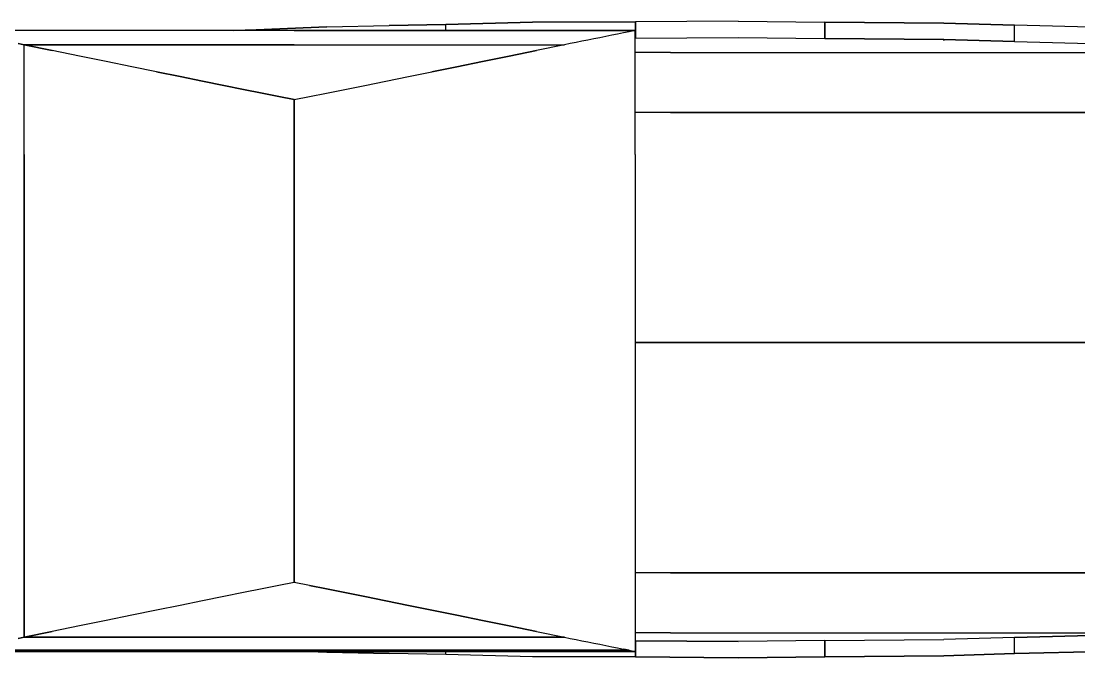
# Model space of a CAD drawing. Header units: millimetres. Extents: x -1003406 to 3312184, y 81337 to 716393.
# Drawn here: x 1484497 to 1491477, y 364074 to 368274 of the extents above; entities that cross this region are included whole.
import ezdxf

# ---------------------------------------------------------------- set-up
doc = ezdxf.new("R2010")
doc.units = ezdxf.units.MM
doc.header["$LTSCALE"] = 10
doc.layers.get('0').update_dxf_attribs({"linetype": 'CONTINUOUS'})
doc.layers.add('配筋率', color=61, linetype='CONTINUOUS')

# ---------------------------------------------------------------- blocks, each defined once
blk = doc.blocks.new('$matou$00000062')
at = {"color": 0, "linetype": 'Continuous'}
for p, q in [((-1844.1, 3407.9), (-1844.1, 5596.4)), ((-1844.1, 3407.9), (-1844.1, 5596.4)), ((1855.2, 1256.2), (1855.2, 5559.7)), ((1862.1, 5596.4), (1862.1, 1219.5)), ((1862.1, 1219.5), (1862.1, 5596.4)), ((-1765.7, 5180.6), (-1758.7, 5143.9)), ((-1758.7, 5143.9), (-1765.7, 5180.6)), ((1783.7, 5180.6), (1776.8, 5143.9)), ((1776.8, 5143.9), (1783.7, 5180.6)), ((-1758.7, 3407.9), (-1758.7, 5143.9)), ((-1758.7, 5143.9), (-1758.7, 3407.9)), ((-1104, 5143.9), (-1758.7, 5143.9)), ((-1104, 5143.9), (-1758.7, 5143.9)), ((-1724.7, 4963.4), (-1758.7, 5143.9)), ((-1104, 5143.9), (-1758.7, 5143.9)), ((-1758.7, 5143.9), (-1724.7, 4963.4)), ((-1758.7, 5143.9), (-1758.7, 3407.9)), ((-1104, 5143.9), (1776.8, 5143.9)), ((1776.8, 5143.9), (-1104, 5143.9)), ((-1104, 5143.9), (1776.8, 5143.9)), ((1776.8, 5143.9), (1742.7, 4963.4)), ((1742.7, 4963.4), (1776.8, 5143.9)), ((1776.8, 5143.9), (1776.8, 1672)), ((1776.8, 1672), (1776.8, 5143.9)), ((1776.8, 5143.9), (1776.8, 1672)), ((-1691.5, 4787.3), (-1724.7, 4963.4)), ((-1691.5, 4787.3), (-1724.7, 4963.4)), ((1709.5, 4787.3), (1742.7, 4963.4)), ((1709.5, 4787.3), (1742.7, 4963.4)), ((-1659.3, 4616.4), (-1691.5, 4787.3)), ((-1659.3, 4616.4), (-1691.5, 4787.3)), ((1677.3, 4616.4), (1709.5, 4787.3)), ((1677.3, 4616.4), (1709.5, 4787.3)), ((-1628.1, 4451.2), (-1659.3, 4616.4)), ((-1628.1, 4451.2), (-1659.3, 4616.4)), ((1646.1, 4451.2), (1677.3, 4616.4)), ((1646.1, 4451.2), (1677.3, 4616.4)), ((-1598.2, 4292.4), (-1628.1, 4451.2)), ((-1598.2, 4292.4), (-1628.1, 4451.2)), ((1616.2, 4292.4), (1646.1, 4451.2)), ((1616.2, 4292.4), (1646.1, 4451.2)), ((-1569.6, 4140.7), (-1598.2, 4292.4)), ((-1598.2, 4292.4), (-1569.6, 4140.7)), ((1587.6, 4140.7), (1616.2, 4292.4)), ((1587.6, 4140.7), (1616.2, 4292.4)), ((-1542.4, 3996.5), (-1569.6, 4140.7)), ((-1569.6, 4140.7), (-1542.4, 3996.5)), ((1560.4, 3996.5), (1587.6, 4140.7)), ((1560.4, 3996.5), (1587.6, 4140.7)), ((-1516.7, 3860.5), (-1542.4, 3996.5)), ((-1542.4, 3996.5), (-1516.7, 3860.5)), ((1534.7, 3860.5), (1560.4, 3996.5)), ((1534.7, 3860.5), (1560.4, 3996.5)), ((-1492.7, 3733.1), (-1516.7, 3860.5)), ((-1516.7, 3860.5), (-1492.7, 3733.1)), ((1510.7, 3733.1), (1534.7, 3860.5)), ((1510.7, 3733.1), (1534.7, 3860.5)), ((-1849, 3651.8), (-1844.1, 3795.8)), ((-1844.1, 3795.8), (-1849, 3651.8)), ((-1470.4, 3615), (-1492.7, 3733.1)), ((-1492.7, 3733.1), (-1470.4, 3615)), ((1488.4, 3615), (1510.7, 3733.1)), ((1488.4, 3615), (1510.7, 3733.1)), ((-1866.5, 3198.7), (-1849, 3651.8)), ((-1849, 3651.8), (-1866.5, 3198.7)), ((-1849, 3651.8), (-1844.1, 3651.8)), ((-1844.1, 3651.8), (-1849, 3651.8)), ((-1450, 3506.4), (-1470.4, 3615)), ((-1470.4, 3615), (-1450, 3506.4)), ((1468, 3506.4), (1488.4, 3615)), ((1468, 3506.4), (1488.4, 3615)), ((-1431.4, 3407.9), (-1450, 3506.4)), ((-1450, 3506.4), (-1431.4, 3407.9)), ((1449.4, 3407.9), (1468, 3506.4)), ((1449.4, 3407.9), (1468, 3506.4)), ((1449.4, 3403.1), (1449.4, 3412.7)), ((-1844.1, 3407.9), (-1844.1, 1219.5)), ((-1844.1, 1219.5), (-1844.1, 3407.9)), ((-1758.7, 3407.9), (-1758.7, 1672)), ((-1758.7, 3407.9), (-1758.7, 1672)), ((-1758.7, 3407.9), (-1758.7, 1672)), ((-1431.4, 3407.9), (-1450, 3309.4)), ((-1431.4, 3407.9), (-1450, 3309.4)), ((-1104, 3407.9), (-1431.4, 3407.9)), ((-1431.4, 3407.9), (-1104, 3407.9)), ((1449.4, 3407.9), (-1104, 3407.9)), ((-1104, 3407.9), (1449.4, 3407.9)), ((1468, 3309.4), (1449.4, 3407.9)), ((1468, 3309.4), (1449.4, 3407.9)), ((-1450, 3309.4), (-1470.4, 3200.9)), ((-1450, 3309.4), (-1470.4, 3200.9)), ((1488.4, 3200.9), (1468, 3309.4)), ((1468, 3309.4), (1488.4, 3200.9)), ((1862.1, 3312), (1866.5, 3198.7)), ((1866.5, 3198.7), (1862.1, 3312)), ((-1866.5, 3198.7), (-1874, 2799.5)), ((-1866.5, 3198.7), (-1874, 2799.5)), ((-1470.4, 3200.9), (-1492.7, 3082.7)), ((-1470.4, 3200.9), (-1492.7, 3082.7)), ((1510.7, 3082.7), (1488.4, 3200.9)), ((1488.4, 3200.9), (1510.7, 3082.7)), ((1866.5, 3198.7), (1874, 2799.5)), ((1874, 2799.5), (1866.5, 3198.7)), ((-1492.7, 3082.7), (-1516.7, 2955.4)), ((-1492.7, 3082.7), (-1516.7, 2955.4)), ((1534.7, 2955.4), (1510.7, 3082.7)), ((1510.7, 3082.7), (1534.7, 2955.4)), ((-1516.7, 2955.4), (-1542.4, 2819.4)), ((-1516.7, 2955.4), (-1542.4, 2819.4)), ((1560.4, 2819.4), (1534.7, 2955.4)), ((1534.7, 2955.4), (1560.4, 2819.4)), ((-1874, 2799.5), (-1880.5, 2434.7)), ((-1880.5, 2434.7), (-1874, 2799.5)), ((-1542.4, 2819.4), (-1569.6, 2675.2)), ((-1542.4, 2819.4), (-1569.6, 2675.2)), ((1587.6, 2675.2), (1560.4, 2819.4)), ((1560.4, 2819.4), (1587.6, 2675.2)), ((1880.5, 2434.7), (1874, 2799.5)), ((1880.5, 2434.7), (1874, 2799.5)), ((-1569.6, 2675.2), (-1598.2, 2523.5)), ((-1569.6, 2675.2), (-1598.2, 2523.5)), ((1616.2, 2523.5), (1587.6, 2675.2)), ((1587.6, 2675.2), (1616.2, 2523.5)), ((-1598.2, 2523.5), (-1628.1, 2364.7)), ((-1628.1, 2364.7), (-1598.2, 2523.5)), ((1646.1, 2364.7), (1616.2, 2523.5)), ((1616.2, 2523.5), (1646.1, 2364.7)), ((-1893.1, 1877.6), (-1880.5, 2434.7)), ((-1880.5, 2434.7), (-1893.1, 1877.6)), ((-1844.1, 2434.7), (-1880.5, 2434.7)), ((-1844.1, 2434.7), (-1880.5, 2434.7)), ((1880.5, 2434.7), (1862.1, 2434.7)), ((1880.5, 2434.7), (1862.1, 2434.7)), ((1893.1, 1877.6), (1880.5, 2434.7)), ((1893.1, 1877.6), (1880.5, 2434.7)), ((-1659.3, 2199.5), (-1628.1, 2364.7)), ((-1628.1, 2364.7), (-1659.3, 2199.5)), ((1677.3, 2199.5), (1646.1, 2364.7)), ((1646.1, 2364.7), (1677.3, 2199.5)), ((-1691.5, 2028.5), (-1659.3, 2199.5)), ((-1659.3, 2199.5), (-1691.5, 2028.5)), ((1677.3, 2199.5), (1709.5, 2028.5)), ((1709.5, 2028.5), (1677.3, 2199.5)), ((-1691.5, 2028.5), (-1724.7, 1852.5)), ((-1724.7, 1852.5), (-1691.5, 2028.5)), ((1709.5, 2028.5), (1742.7, 1852.5)), ((1742.7, 1852.5), (1709.5, 2028.5)), ((-1895, 1217.3), (-1893.1, 1877.6)), ((-1893.1, 1877.6), (-1895, 1217.3)), ((-1758.7, 1672), (-1724.7, 1852.5)), ((-1758.7, 1672), (-1724.7, 1852.5)), ((1742.7, 1852.5), (1776.8, 1672)), ((1742.7, 1852.5), (1776.8, 1672)), ((1895, 1217.3), (1893.1, 1877.6)), ((1895, 1217.3), (1893.1, 1877.6)), ((-1765.7, 1635.3), (-1758.7, 1672)), ((-1765.7, 1635.3), (-1758.7, 1672)), ((1776.8, 1672), (1783.7, 1635.3)), ((1776.8, 1672), (1783.7, 1635.3)), ((-1779.8, 1560.3), (-1772.7, 1598)), ((-1779.8, 1560.3), (-1772.7, 1598)), ((-1772.7, 1598), (-1765.7, 1635.3)), ((-1772.7, 1598), (-1765.7, 1635.3)), ((1783.7, 1635.3), (1790.7, 1598)), ((1783.7, 1635.3), (1790.7, 1598)), ((1790.7, 1598), (1797.8, 1560.3)), ((1790.7, 1598), (1797.8, 1560.3)), ((-1794.2, 1484.1), (-1787, 1522.3)), ((-1794.2, 1484.1), (-1787, 1522.3)), ((-1787, 1522.3), (-1779.8, 1560.3)), ((-1787, 1522.3), (-1779.8, 1560.3)), ((1797.8, 1560.3), (1805, 1522.3)), ((1797.8, 1560.3), (1805, 1522.3)), ((1805, 1522.3), (1812.2, 1484.1)), ((1805, 1522.3), (1812.2, 1484.1)), ((-1801.4, 1445.7), (-1794.2, 1484.1)), ((-1801.4, 1445.7), (-1794.2, 1484.1)), ((1812.2, 1484.1), (1819.4, 1445.7)), ((1812.2, 1484.1), (1819.4, 1445.7)), ((-1815.9, 1369.1), (-1808.6, 1407.4)), ((-1815.9, 1369.1), (-1808.6, 1407.4)), ((-1808.6, 1407.4), (-1801.4, 1445.7)), ((-1808.6, 1407.4), (-1801.4, 1445.7)), ((1819.4, 1445.7), (1826.7, 1407.4)), ((1819.4, 1445.7), (1826.7, 1407.4)), ((1826.7, 1407.4), (1833.9, 1369.1)), ((1826.7, 1407.4), (1833.9, 1369.1)), ((-1830.1, 1293.4), (-1823, 1331.1)), ((-1830.1, 1293.4), (-1823, 1331.1)), ((-1823, 1331.1), (-1815.9, 1369.1)), ((-1823, 1331.1), (-1815.9, 1369.1)), ((1833.9, 1369.1), (1841, 1331.1)), ((1833.9, 1369.1), (1841, 1331.1)), ((1841, 1331.1), (1848.2, 1293.4)), ((1841, 1331.1), (1848.2, 1293.4)), ((-1837.2, 1256.2), (-1830.1, 1293.4)), ((-1837.2, 1256.2), (-1830.1, 1293.4)), ((1848.2, 1293.4), (1855.2, 1256.2)), ((1855.2, 1256.2), (1848.2, 1293.4)), ((-1900, 556.5), (-1895, 1217.3)), ((-1900, 556.5), (-1895, 1217.3)), ((-1895, 1217.3), (-1797.8, 1217.3)), ((-1797.8, 1217.3), (-1895, 1217.3)), ((-1844.1, 1219.5), (-1837.2, 1256.2)), ((-1844.1, 1219.5), (-1837.2, 1256.2)), ((-1104, 1219.5), (-1844.1, 1219.5)), ((-1104, 1219.5), (-1844.1, 1219.5)), ((-1797.8, 1217.3), (-1802.8, 556.5)), ((-1797.8, 1217.3), (-1802.8, 556.5)), ((-1797.8, 1219.5), (-1797.8, 1217.3)), ((-1797.8, 1219.5), (-1797.8, 1217.3)), ((-1713.5, 991.1), (-1713.5, 1219.5)), ((-1713.5, 991.1), (-1713.5, 1219.5)), ((-1355.5, 991.1), (-1355.5, 1219.5)), ((-1355.5, 991.1), (-1355.5, 1219.5)), ((-1355.5, 991.1), (-1355.5, 1219.5)), ((-1104, 1219.5), (1862.1, 1219.5)), ((-1104, 1219.5), (1862.1, 1219.5)), ((18.1, 991.1), (18.1, 1219.5)), ((18.1, 1219.5), (18.1, 991.1)), ((1391.7, 991.1), (1391.7, 1219.5)), ((1391.7, 991.1), (1391.7, 1219.5)), ((1391.7, 991.1), (1391.7, 1219.5)), ((1749.8, 991.1), (1749.8, 1219.5)), ((1749.8, 991.1), (1749.8, 1219.5)), ((1797.8, 1217.3), (1797.8, 1219.5)), ((1797.8, 1217.3), (1797.8, 1219.5)), ((1802.8, 556.5), (1797.8, 1217.3)), ((1797.8, 1217.3), (1895, 1217.3)), ((1895, 1217.3), (1797.8, 1217.3)), ((1797.8, 1217.3), (1802.8, 556.5)), ((1855.2, 1256.2), (1862.1, 1219.5)), ((1855.2, 1256.2), (1862.1, 1219.5)), ((1895, 1217.3), (1900, 556.5)), ((1900, 556.5), (1895, 1217.3)), ((-1713.5, 991.1), (-1713.5, -2415)), ((-1713.5, 991.1), (-1713.5, -2415)), ((-1355.5, 991.1), (-1355.5, -2415)), ((-1355.5, 991.1), (-1355.5, -2415)), ((-1355.5, -2415), (-1355.5, 991.1)), ((18.1, -2143.5), (18.1, 991.1)), ((18.1, 991.1), (18.1, -2143.5)), ((1391.7, 991.1), (1391.7, -2415)), ((1391.7, -2415), (1391.7, 991.1)), ((1391.7, 991.1), (1391.7, -2415)), ((1749.8, 991.1), (1749.8, -2415)), ((1749.8, 991.1), (1749.8, -2415)), ((-1900, 556.5), (-1893.2, -0.2)), ((-1900, 556.5), (-1893.2, -0.2)), ((-1802.8, 556.5), (-1796, -0.2)), ((-1802.8, 556.5), (-1796, -0.2)), ((1796, -0.2), (1802.8, 556.5)), ((1796, -0.2), (1802.8, 556.5)), ((1893.2, -0.2), (1900, 556.5)), ((1900, 556.5), (1893.2, -0.2)), ((-1796, -0.2), (-1893.2, -0.2)), ((-1887.4, -764.6), (-1893.2, -0.2)), ((-1893.2, -0.2), (-1887.4, -764.6)), ((-1893.2, -0.2), (-1796, -0.2)), ((-1796, -0.2), (-1790.2, -763.7)), ((-1790.2, -763.7), (-1796, -0.2)), ((1796, -0.2), (1790.2, -763.7)), ((1796, -0.2), (1790.2, -763.7)), ((1796, -0.2), (1893.2, -0.2)), ((1893.2, -0.2), (1796, -0.2)), ((1893.2, -0.2), (1887.4, -764.6)), ((1887.4, -764.6), (1893.2, -0.2)), ((-1887.4, -764.6), (-1875.1, -1217.8)), ((-1875.1, -1217.8), (-1887.4, -764.6)), ((-1784.5, -763.7), (-1790.2, -763.7)), ((-1790.2, -763.7), (-1777.9, -1217.8)), ((-1790.2, -763.7), (-1784.5, -763.7)), ((-1777.9, -1217.8), (-1790.2, -763.7)), ((1777.8, -1217.8), (1790.2, -763.7)), ((1777.8, -1217.8), (1790.2, -763.7)), ((1875.1, -1217.8), (1887.4, -764.6)), ((1887.4, -764.6), (1875.1, -1217.8)), ((-1777.9, -1217.8), (-1875.1, -1217.8)), ((-1777.9, -1217.8), (-1875.1, -1217.8)), ((-1855.4, -2085.6), (-1875.1, -1217.8)), ((-1855.4, -2085.6), (-1875.1, -1217.8)), ((-1777.9, -1217.8), (-1758.3, -2083.9)), ((-1777.9, -1217.8), (-1758.3, -2083.9)), ((1758.3, -2083.9), (1777.8, -1217.8)), ((1777.8, -1217.8), (1758.3, -2083.9)), ((1875.1, -1217.8), (1777.8, -1217.8)), ((1875.1, -1217.8), (1777.8, -1217.8)), ((1875.1, -1217.8), (1855.4, -2085.6)), ((1855.4, -2085.6), (1875.1, -1217.8))]:
    blk.add_line(p, q, dxfattribs=at)

msp = doc.modelspace()

# ---------------------------------------------------------------- block references
at = {"layer": '配筋率', "color": 34, "xscale": 1.105263157894737, "yscale": -1.027397260273972, "rotation": 269.9999999941406}
msp.add_blockref('$matou$00000062', (1489800.7, 366173.6), dxfattribs=at)

doc.saveas('drawing.dxf')
